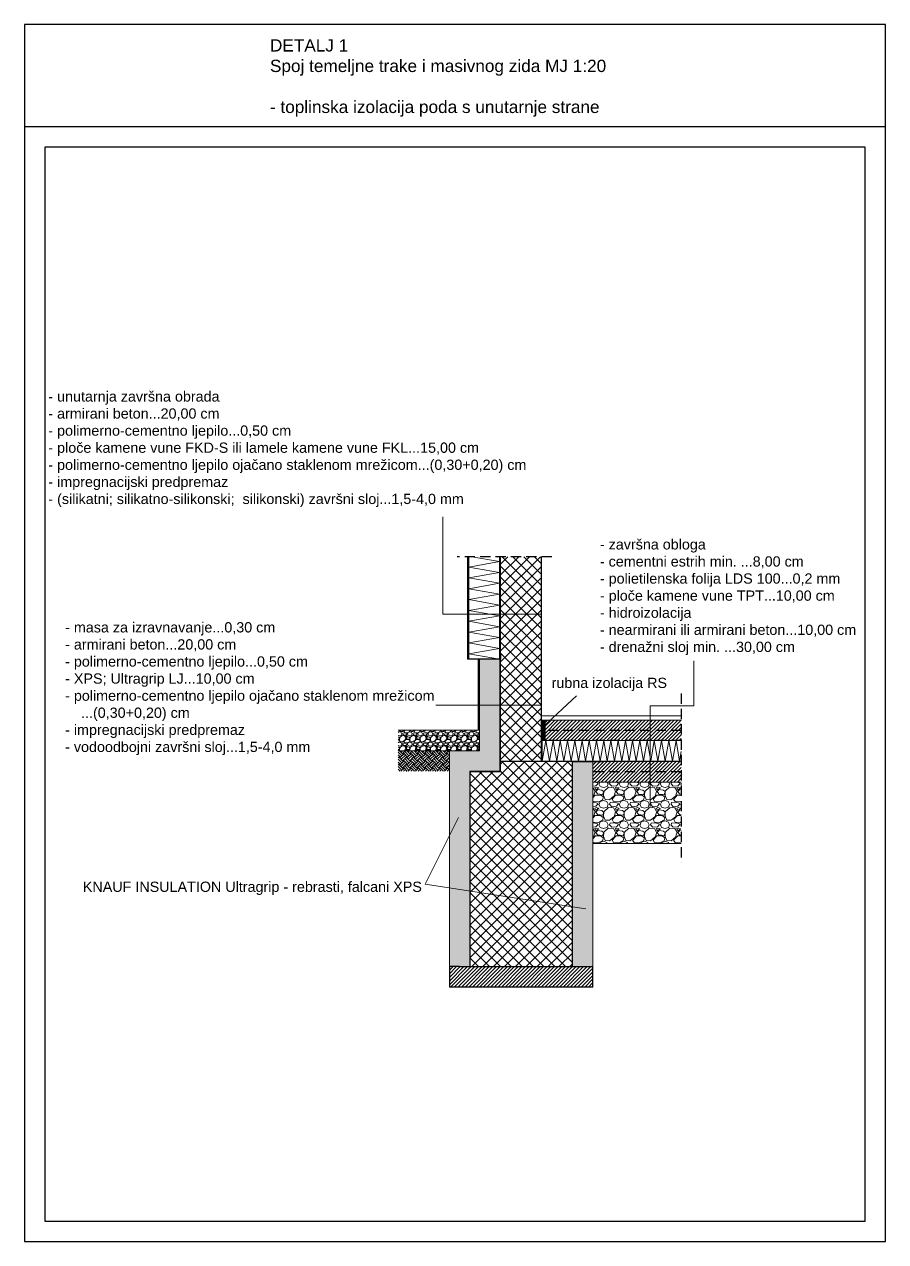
# Model space of a CAD drawing. Header units: inches. Extents: x 2845 to 78208, y 637 to 2211.
# Drawn here: x 2844.5 to 3054.5, y 637.2 to 934.2 of the extents above; entities that cross this region are included whole.
import ezdxf

# ---------------------------------------------------------------- set-up
doc = ezdxf.new("R2010")
doc.units = ezdxf.units.IN
doc.header["$MEASUREMENT"] = 0
doc.linetypes.add('DASHED', pattern=[0.75, 0.5, -0.25])
doc.linetypes.add('HIDDEN', pattern=[0.375, 0.25, -0.125])
doc.layers.add('slojevi', color=150, linetype='Continuous')
doc.styles.get("Standard").update_dxf_attribs({"font": 'arial.ttf'})
pattern_1 = [(45, (-1369.7646, -1149.369), (-0.44194174, 0.44194174), [])]
pattern_2 = [(45, (-1369.7646, -1149.369), (-1.3258252, 1.3258252), []), (135, (-1369.7646, -1149.369), (-1.3258252, -1.3258252), [])]

msp = doc.modelspace()

# ---------------------------------------------------------------- hatches: boundary and pattern name
at = {"lineweight": 0}
h = msp.add_hatch(dxfattribs=at)
h.set_pattern_fill('ANSI37', color=256, scale=15)
h.set_pattern_definition(pattern_2)
h.paths.add_polyline_path([(2970.65, 804.29), (2960.65, 804.29), (2960.65, 779.29), (2970.65, 779.29)])
at = {"lineweight": 15}
h = msp.add_hatch(dxfattribs=at)
h.set_pattern_fill('HONEY', color=30, scale=5)
h.set_pattern_definition([(0, (615.7152, 158.8708), (0.9375, 0.54126588), [0.625, -1.25]), (120, (615.7152, 158.8708), (-0.9375, 0.54126588), [0.625, -1.25]), (60, (615.7152, 158.8708), (2e-16, 1.08253175), [-1.25, 0.625])])
h.paths.add_polyline_path([(2960.5, 770.43), (2955.5, 769.55), (2955.5, 756.94), (2953.15, 756.94), (2953.15, 751.94), (2960.5, 751.94)])
h.paths.add_polyline_path([(2960.5, 779.29), (2955.5, 779.29), (2955.5, 769.55), (2960.5, 770.43)])
h.paths.add_polyline_path([(2953.15, 756.94), (2950.65, 756.94), (2948.15, 756.94), (2948.15, 716.33), (2953.15, 716.67)])
h.paths.add_polyline_path([(2953.15, 716.67), (2948.15, 716.33), (2948.15, 704.29), (2950.65, 704.29), (2953.15, 704.29)])
h.paths.add_polyline_path([(2983.15, 754.29), (2980.65, 754.29), (2978.15, 754.29), (2978.15, 718.38), (2983.15, 718.72)])
h.paths.add_polyline_path([(2983.15, 718.72), (2978.15, 718.38), (2978.15, 704.29), (2980.65, 704.29), (2983.15, 704.29)])
h = msp.add_hatch(color=256)
h.dxf.hatch_style = 1
h.paths.add_polyline_path([(2960.5, 756.79), (2960.65, 756.79), (2960.65, 759.29), (2960.5, 759.29)])
h.paths.add_polyline_path([(2960.65, 764.29), (2960.5, 764.29), (2960.5, 761.79), (2960.65, 761.79)])
h.paths.add_polyline_path([(2960.65, 769.29), (2960.5, 769.29), (2960.5, 766.79), (2960.65, 766.79)])
h.paths.add_polyline_path([(2960.65, 774.29), (2960.5, 774.29), (2960.5, 771.79), (2960.65, 771.79)])
h.paths.add_polyline_path([(2960.65, 779.29), (2960.5, 779.29), (2960.5, 776.79), (2960.65, 776.79)])
at = {"lineweight": 0}
h = msp.add_hatch(dxfattribs=at)
h.set_pattern_fill('ANSI37', color=256, scale=15)
h.set_pattern_definition(pattern_2)
h.paths.add_polyline_path([(2970.65, 765.29), (2970.65, 779.29), (2960.65, 779.29), (2960.65, 754.29), (2970.65, 754.29), (2970.65, 754.44)])
h = msp.add_hatch(color=256)
h.dxf.hatch_style = 1
h.paths.add_polyline_path([(2970.8, 764.29), (2970.65, 764.29), (2970.65, 761.79), (2970.8, 761.79)])
h.paths.add_polyline_path([(2970.8, 759.29), (2970.65, 759.29), (2970.65, 756.79), (2970.8, 756.79)])
h = msp.add_hatch(dxfattribs=at)
h.set_pattern_fill('ANSI31', color=256, scale=5)
h.set_pattern_definition(pattern_1)
h.paths.add_polyline_path([(3004.71, 764.44), (2971.4, 764.44), (2971.4, 761.86), (3004.71, 761.86)])
h.paths.add_polyline_path([(3004.71, 761.86), (2971.4, 761.86), (2971.4, 759.44), (3004.71, 759.44)])
h = msp.add_hatch(dxfattribs=at)
h.set_pattern_fill('GRAVEL', color=256, scale=2.5)
h.set_pattern_definition([(228.0128, (2930.31692, 736.05527), (-20, -22.5), [0.33634, -33.29772]), (184.96974, (2930.09192, 735.80527), (30, 2.5), [0.57717, -57.13981]), (132.51045, (2929.51692, 735.75527), (25, -27.5), [0.40697, -40.29008]), (267.2737, (2928.54192, 735.13027), (2.5, 50), [0.525595, -52.033895]), (292.83365, (2928.51692, 734.60527), (-12.5, 30), [0.51539, -51.02343]), (357.2737, (2928.71692, 734.13027), (-50, 2.5), [0.525595, -52.033895]), (37.69424, (2929.24192, 734.10527), (-32.5, -25), [0.69507, -68.81212]), (72.25533, (2929.79192, 734.53027), (17.5, 55), [0.65622, -64.965804]), (121.42957, (2929.99192, 735.15527), (-20, 32.5), [0.527375, -52.21018]), (175.23636, (2929.71692, 735.60527), (27.5, -2.5), [0.60208, -29.50191]), (222.39744, (2929.11692, 735.65527), (-30, -27.5), [0.77862, -77.08344]), (138.8141, (2931.01692, 735.10527), (-17.5, 15), [0.26575, -26.30961]), (171.46923, (2930.81692, 735.28027), (32.5, -5), [0.50559, -50.05378]), (225, (2930.317, 735.3553), (-3e-16, -2.5), [0.35355, -3.18198]), (203.1986, (2930.14192, 735.65527), (12.5, 5), [0.1904, -18.84904]), (291.8014, (2929.9669, 735.58027), (-2.5, 7.5), [0.26926, -13.19365]), (30.9638, (2930.0669, 735.33027), (7.5, 5), [0.43732, -14.14006]), (161.565, (2930.4419, 735.5553), (5, -2.5), [0.31623, -7.58947]), (16.38954, (2928.51692, 735.58027), (25, 7.5), [0.443, -43.85711]), (70.3462, (2928.94192, 735.70527), (-10, -27.5), [0.37165, -36.79352]), (293.1986, (2930.44192, 736.05527), (-5, 12.5), [0.38079, -18.65865]), (343.61046, (2930.59192, 735.70527), (-25, 7.5), [0.443, -43.85711]), (339.44395, (2928.51692, 734.03027), (-12.5, 5), [0.4272, -20.93281]), (294.77514, (2928.91692, 733.88027), (-12.5, 27.5), [0.357945, -35.43661]), (66.8014, (2930.46692, 733.55527), (5, 12.5), [0.38079, -18.65865]), (17.35402, (2930.61692, 733.90527), (-32.5, -10), [0.41908, -41.48856]), (69.44395, (2929.24192, 733.55527), (-5, -12.5), [0.2136, -21.14641]), (101.31, (2930.3169, 733.55527), (-2.5, 10), [0.12748, -12.62007]), (165.9638, (2930.2919, 733.6803), (7.5, -2.5), [0.51539, -9.79238]), (186.009, (2929.79192, 733.80527), (25, 2.5), [0.477625, -47.28481]), (303.69, (2930.0669, 735.1053), (-2.5, 5), [0.36055, -8.65332]), (353.15723, (2930.26692, 734.80527), (42.5, -5), [0.629485, -62.318907]), (60.9454, (2930.89192, 734.73027), (-10, -17.5), [0.25739, -25.48169]), (90, (2931.017, 734.9553), (-2.5, 2.5), [0.15, -2.35]), (120.25644, (2929.74192, 733.88027), (10, -17.5), [0.34731, -34.3838]), (48.0128, (2929.56692, 734.18027), (20, 22.5), [0.67268, -32.96138]), (0, (2930.017, 734.6803), (2.5, 2.5), [0.65, -1.85]), (325.30485, (2930.66692, 734.68027), (25, -17.5), [0.395285, -39.133186]), (254.0546, (2930.9919, 734.45527), (-2.5, -10), [0.364, -17.83627]), (207.64598, (2930.89192, 734.10527), (-47.5, -25), [0.59266, -58.673685]), (175.42608, (2930.36692, 733.83027), (-32.5, 2.5), [0.627, -62.072684])])
h.paths.add_polyline_path([(2955.5, 761.94), (2935.65, 761.94), (2935.65, 756.94), (2945.65, 756.94), (2950.65, 756.94), (2955.5, 756.94)])
h = msp.add_hatch(dxfattribs=at)
h.set_pattern_fill('EARTH', color=256, scale=5, angle=45)
h.set_pattern_definition([(45, (615.7152, 158.8708), (1e-16, 1.76776695), [1.25, -1.25]), (45, (615.3838, 159.2022), (1e-16, 1.76776695), [1.25, -1.25]), (45, (615.0523, 159.5337), (1e-16, 1.76776695), [1.25, -1.25]), (135, (615.0523, 159.7547), (-1.76776695, 2e-16), [1.25, -1.25]), (135, (615.3838, 160.0861), (-1.76776695, 2e-16), [1.25, -1.25]), (135, (615.7152, 160.4176), (-1.76776695, 2e-16), [1.25, -1.25])])
h.paths.add_polyline_path([(2948.15, 756.94), (2945.65, 756.94), (2935.65, 756.94), (2935.65, 751.94), (2948.15, 751.94)])
h = msp.add_hatch(color=256)
h.dxf.hatch_style = 1
h.paths.add_polyline_path([(2974.71, 754.44), (2972.3, 754.44, -0.01558), (2972.21, 754.44), (2972.21, 754.29, 0.014162), (2972.3, 754.29), (2974.71, 754.29)])
h.paths.add_polyline_path([(2979.71, 754.44), (2977.21, 754.44), (2977.21, 754.29), (2979.71, 754.29)])
h.paths.add_polyline_path([(2984.71, 754.44), (2982.21, 754.44), (2982.21, 754.29), (2984.71, 754.29)])
h = msp.add_hatch(color=256)
h.dxf.hatch_style = 1
h.paths.add_polyline_path([(2989.71, 754.29), (2989.71, 754.44), (2987.21, 754.44), (2987.21, 754.29)])
h.paths.add_polyline_path([(2992.21, 754.44), (2992.21, 754.29), (2994.71, 754.29), (2994.71, 754.44)])
h.paths.add_polyline_path([(2999.71, 754.44), (2997.21, 754.44), (2997.21, 754.29), (2999.71, 754.29)])
h.paths.add_polyline_path([(3004.71, 754.29), (3004.71, 754.44), (3002.21, 754.44), (3002.21, 754.29)])
h = msp.add_hatch(dxfattribs=at)
h.set_pattern_fill('ANSI37', color=256, scale=15)
h.set_pattern_definition([(45, (615.7152, 158.8708), (-1.3258252, 1.3258252), []), (135, (615.7152, 158.8708), (-1.3258252, -1.3258252), [])])
h.paths.add_polyline_path([(2978.15, 754.29), (2960.65, 754.29), (2960.65, 751.79), (2953.15, 751.79), (2953.15, 716.67), (2978.15, 718.38)])
h.paths.add_polyline_path([(2978.15, 718.38), (2953.15, 716.67), (2953.15, 704.29), (2978.15, 704.29)])
h = msp.add_hatch(color=256)
h.dxf.hatch_style = 1
h.paths.add_polyline_path([(2960.65, 754.29), (2960.5, 754.29), (2960.5, 751.94), (2960.5, 751.79), (2960.65, 751.79)])
h.paths.add_polyline_path([(2958.15, 751.94), (2955.65, 751.94), (2955.65, 751.79), (2958.15, 751.79)])
h = msp.add_hatch(dxfattribs=at)
h.set_pattern_fill('ANSI31', color=256, scale=5)
h.set_pattern_definition(pattern_1)
h.paths.add_polyline_path([(2997.14, 754.29), (2985.65, 754.29), (2983.15, 754.29), (2983.15, 751.79), (2997.14, 751.79)])
h.paths.add_polyline_path([(2997.14, 751.79), (2983.15, 751.79), (2983.15, 749.29), (2997.14, 749.29)])
h.paths.add_polyline_path([(3004.71, 751.79), (2997.14, 751.79), (2997.14, 749.29), (3004.71, 749.29)])
h.paths.add_polyline_path([(3004.71, 754.29), (2997.14, 754.29), (2997.14, 751.79), (3004.71, 751.79)])
h = msp.add_hatch(dxfattribs=at)
h.set_pattern_fill('GRAVEL', color=256, scale=5)
h.set_pattern_definition([(228.012788, (619.3152, 163.8708), (-40, -45), [0.67268, -66.59544]), (184.969741, (618.86521, 163.37078), (60, 5), [1.15434, -114.279624]), (132.510447, (617.7152, 163.27078), (50, -55), [0.81394, -80.580163]), (267.273689, (615.76521, 162.02078), (5, 100), [1.05119, -104.06779]), (292.833654, (615.7152, 160.97078), (-25, 60), [1.030775, -102.046866]), (357.273689, (616.11521, 160.02078), (-100, 5), [1.05119, -104.06779]), (37.6942405, (617.16521, 159.97078), (-65, -50), [1.390145, -137.624243]), (72.255328, (618.26521, 160.82078), (35, 110), [1.31244, -129.9316075]), (121.429566, (618.66521, 162.07078), (-40, 65), [1.05475, -104.420366]), (175.236358, (618.1152, 162.9708), (55, -5), [1.20416, -59.003813]), (222.397438, (616.91521, 163.07078), (-60, -55), [1.55724, -154.166875]), (138.814075, (620.7152, 161.9708), (-35, 30), [0.531505, -52.619224]), (171.469234, (620.3152, 162.32078), (65, -10), [1.011185, -100.107557]), (225, (619.3152, 162.4708), (-6e-16, -5), [0.707105, -6.363963]), (203.19859, (618.9652, 163.0708), (25, 10), [0.38079, -37.698076]), (291.80141, (618.6152, 162.9208), (-5, 15), [0.538515, -26.387309]), (30.963757, (618.8152, 162.4208), (15, 10), [0.874645, -28.280114]), (161.56505, (619.5652, 162.8708), (10, -5), [0.632455, -15.178933]), (16.38954, (615.7152, 162.92078), (50, 15), [0.886, -87.714226]), (70.346176, (616.5652, 163.1708), (-20, -55), [0.743305, -73.587039]), (293.19859, (619.5652, 163.8708), (-10, 25), [0.761575, -37.317291]), (343.61046, (619.8652, 163.17078), (-50, 15), [0.886, -87.714226]), (339.443955, (615.7152, 159.8208), (-25, 10), [0.8544, -41.865619]), (294.77514, (616.5152, 159.5208), (-25, 55), [0.71589, -70.873215]), (66.80141, (619.6152, 158.8708), (10, 25), [0.761575, -37.317291]), (17.354025, (619.9152, 159.57078), (-65, -20), [0.838155, -82.977118]), (69.443955, (617.1652, 158.8708), (-10, -25), [0.4272, -42.292819]), (101.309932, (619.3152, 158.8708), (-5, 20), [0.25495, -25.240148]), (165.963757, (619.2652, 159.1208), (15, -5), [1.030775, -19.584753]), (186.009006, (618.2652, 159.37078), (50, 5), [0.95525, -94.569616]), (303.69007, (618.8152, 161.9708), (-5, 10), [0.72111, -17.306646]), (353.157227, (619.21521, 161.37078), (85, -10), [1.25897, -124.637813]), (60.945396, (620.4652, 161.2208), (-20, -35), [0.51478, -50.963371]), (90, (620.715, 161.671), (-5, 5), [0.3, -4.7]), (120.256437, (618.1652, 159.5208), (20, -35), [0.69462, -68.7676]), (48.012788, (617.8152, 160.1208), (40, 45), [1.34536, -65.92276]), (0, (618.715, 161.121), (5, 5), [1.3, -3.7]), (325.304846, (620.0152, 161.1208), (50, -35), [0.79057, -78.2663715]), (254.054604, (620.6652, 160.6708), (-5, -20), [0.72801, -35.672539]), (207.645975, (620.46521, 159.97078), (-95, -50), [1.185325, -117.347371]), (175.426079, (619.41521, 159.42078), (-65, 5), [1.253995, -124.145367])])
h.paths.add_polyline_path([(3004.71, 734.29), (3004.71, 749.29), (2983.15, 749.29), (2983.15, 734.29)])
h = msp.add_hatch(dxfattribs=at)
h.set_pattern_fill('ANSI31', color=256, scale=5)
h.set_pattern_definition(pattern_1)
h.paths.add_polyline_path([(2983.15, 704.29), (2980.65, 704.29), (2950.65, 704.29), (2948.15, 704.29), (2948.15, 699.29), (2983.15, 699.29)])

# ---------------------------------------------------------------- linework, layer by layer
for p, q in [((2844.53, 934.18), (2844.53, 637.18)), ((3054.53, 934.18), (2844.53, 934.18)), ((3054.53, 637.18), (3054.53, 934.18)), ((3054.53, 909.18), (2844.53, 909.18)), ((2849.53, 904.18), (2849.53, 642.18)), ((3049.53, 904.18), (2849.53, 904.18)), ((3049.53, 642.18), (3049.53, 904.18)), ((2955.65, 779.29), (2953.15, 779.29)), ((2960.65, 779.29), (2955.65, 779.29)), ((2960.65, 779.29), (2960.5, 779.29)), ((2960.65, 776.79), (2960.5, 776.79)), ((2960.65, 776.79), (2960.5, 776.79)), ((2960.65, 774.29), (2960.5, 774.29)), ((2960.65, 771.79), (2960.5, 771.79)), ((2960.65, 769.29), (2960.5, 769.29)), ((2960.65, 766.79), (2960.5, 766.79)), ((2960.65, 764.29), (2960.5, 764.29)), ((2970.65, 754.29), (2970.65, 765.29)), ((2970.65, 764.29), (2970.8, 764.29)), ((2971.4, 764.44), (2971.4, 759.44)), ((2960.65, 761.79), (2960.5, 761.79)), ((2970.65, 761.79), (2970.8, 761.79)), ((2960.65, 759.29), (2960.5, 759.29)), ((2970.65, 759.29), (2970.8, 759.29)), ((2960.65, 756.79), (2960.5, 756.79)), ((2970.65, 756.79), (2970.8, 756.79)), ((2970.65, 754.29), (2970.65, 754.44)), ((2972.21, 754.44), (2972.21, 754.29)), ((2974.71, 754.44), (2974.71, 754.29)), ((2977.21, 754.44), (2977.21, 754.29)), ((2979.71, 754.44), (2979.71, 754.29)), ((2982.21, 754.44), (2982.21, 754.29)), ((2984.71, 754.44), (2984.71, 754.29)), ((2987.21, 754.44), (2987.21, 754.29)), ((2989.71, 754.44), (2989.71, 754.29)), ((2992.21, 754.44), (2992.21, 754.29)), ((2994.71, 754.44), (2994.71, 754.29)), ((2997.21, 754.44), (2997.21, 754.29)), ((2999.71, 754.44), (2999.71, 754.29)), ((3002.21, 754.44), (3002.21, 754.29)), ((2953.15, 751.94), (2953.15, 751.79)), ((2955.65, 751.94), (2955.65, 751.79)), ((2958.15, 751.94), (2958.15, 751.79)), ((2960.65, 754.29), (2960.5, 754.29)), ((2960.5, 751.94), (2960.5, 751.79)), ((2978.15, 754.29), (2985.65, 754.29)), ((2849.53, 642.18), (3049.53, 642.18)), ((2844.53, 637.18), (3054.53, 637.18))]:
    msp.add_line(p, q)
for p, q in [((2946.54, 790.26), (2946.54, 814.02)), ((2952.55, 779.29), (2952.55, 804.29)), ((2952.65, 779.29), (2952.65, 804.29)), ((2970.65, 790.26), (2946.54, 790.26)), ((2952.55, 779.29), (2952.9, 779.29)), ((2955.15, 761.94), (2955.15, 779.29)), ((2955.25, 761.94), (2955.25, 779.29)), ((2955.5, 756.94), (2955.5, 779.29)), ((2960.5, 751.94), (2960.5, 779.29)), ((3007.75, 767.9), (3007.75, 778.88)), ((2971.1, 762.83), (2979.18, 770.32)), ((2970.65, 768.11), (2944.86, 768.11)), ((2997.14, 743.34), (2997.14, 767.9)), ((2997.14, 767.9), (3007.75, 767.9)), ((2970.65, 765.44), (3004.71, 765.44)), ((2970.65, 764.44), (3004.71, 764.44)), ((2970.8, 764.44), (2970.8, 754.44)), ((2955.5, 761.94), (2935.65, 761.94)), ((2970.8, 759.44), (3004.71, 759.44)), ((2948.15, 756.94), (2935.65, 756.94)), ((2948.15, 756.94), (2948.15, 704.29)), ((2955.5, 756.94), (2948.15, 756.94)), ((2970.8, 754.44), (3004.71, 754.44)), ((2960.5, 751.94), (2953.15, 751.94)), ((2983.15, 704.29), (2983.15, 754.29)), ((2985.65, 754.29), (3004.71, 754.29)), ((2983.15, 749.29), (3004.71, 749.29)), ((2950.4, 740.7), (2942.23, 724.37)), ((2983.15, 734.29), (3004.71, 734.29)), ((2942.23, 724.37), (2981.41, 718.41))]:
    msp.add_line(p, q, dxfattribs=at)
at = {"linetype": 'DASHED', "ltscale": 5}
for p, q in [((2973.15, 804.29), (2950.05, 804.29)), ((3004.71, 770.94), (3004.71, 729.65))]:
    msp.add_line(p, q, dxfattribs=at)
at = {"color": 94, "lineweight": 15}
for p, q in [((2952.9, 779.29), (2952.9, 804.29)), ((2960.4, 779.29), (2960.4, 804.29)), ((2970.91, 764.29), (2971.3, 764.37)), ((2971.3, 764.21), (2970.91, 764.28)), ((2970.91, 764.12), (2971.3, 764.2)), ((2971.3, 764.04), (2970.91, 764.12)), ((2970.91, 763.96), (2971.3, 764.03)), ((2971.3, 763.87), (2970.91, 763.95)), ((2970.91, 763.79), (2971.3, 763.87)), ((2971.3, 763.71), (2970.91, 763.78)), ((2970.91, 763.62), (2971.3, 763.7)), ((2971.3, 763.54), (2970.91, 763.62)), ((2970.91, 763.46), (2971.3, 763.53)), ((2971.3, 763.37), (2970.91, 763.45)), ((2970.91, 763.29), (2971.3, 763.37)), ((2971.3, 764.37), (2970.98, 764.44)), ((2971.3, 763.21), (2970.91, 763.28)), ((2970.91, 763.12), (2971.3, 763.2)), ((2971.3, 763.04), (2970.91, 763.12)), ((2970.91, 762.96), (2971.3, 763.03)), ((2971.3, 762.87), (2970.91, 762.95)), ((2970.91, 762.79), (2971.3, 762.87)), ((2971.3, 762.71), (2970.91, 762.78)), ((2970.91, 762.62), (2971.3, 762.7)), ((2970.91, 762.62), (2971.3, 762.7)), ((2970.91, 762.62), (2971.3, 762.7)), ((2971.3, 762.54), (2970.91, 762.62)), ((2970.91, 762.46), (2971.3, 762.53)), ((2971.3, 762.37), (2970.91, 762.45)), ((2970.91, 762.29), (2971.3, 762.37)), ((2971.3, 762.21), (2970.91, 762.28)), ((2970.91, 762.12), (2971.3, 762.2)), ((2971.3, 762.04), (2970.91, 762.12)), ((2970.91, 761.96), (2971.3, 762.03)), ((2971.3, 761.87), (2970.91, 761.95)), ((2970.91, 761.79), (2971.3, 761.87)), ((2971.3, 761.71), (2970.91, 761.78)), ((2970.91, 761.62), (2971.3, 761.7)), ((2971.3, 761.54), (2970.91, 761.62)), ((2970.91, 761.46), (2971.3, 761.53)), ((2971.3, 761.37), (2970.91, 761.45)), ((2970.91, 761.29), (2971.3, 761.37)), ((2971.3, 761.21), (2970.91, 761.28)), ((2970.91, 761.12), (2971.3, 761.2)), ((2971.3, 761.04), (2970.91, 761.12)), ((2970.91, 760.96), (2971.3, 761.03)), ((2970.91, 760.96), (2971.3, 761.03)), ((2971.3, 760.87), (2970.91, 760.95)), ((2970.91, 760.79), (2971.3, 760.87)), ((2971.3, 760.71), (2970.91, 760.78)), ((2970.91, 760.62), (2971.3, 760.7)), ((2971.3, 760.54), (2970.91, 760.62)), ((2970.91, 760.46), (2971.3, 760.53)), ((2971.3, 760.37), (2970.91, 760.45)), ((2970.91, 760.29), (2971.3, 760.37)), ((2970.8, 754.44), (2971.68, 759.44)), ((2971.3, 760.21), (2970.91, 760.28)), ((2970.91, 760.12), (2971.3, 760.2)), ((2971.3, 760.04), (2970.91, 760.12)), ((2970.91, 759.96), (2971.3, 760.03)), ((2971.3, 759.87), (2970.91, 759.95)), ((2970.91, 759.79), (2971.3, 759.87)), ((2971.3, 759.71), (2970.91, 759.78)), ((2970.91, 759.62), (2971.3, 759.7)), ((2971.3, 759.54), (2970.91, 759.62)), ((2970.91, 759.46), (2971.3, 759.53)), ((2971.68, 759.44), (2972.56, 754.44)), ((2972.56, 754.44), (2973.45, 759.44)), ((2973.45, 759.44), (2974.33, 754.44)), ((2974.33, 754.44), (2975.21, 759.44)), ((2975.21, 759.44), (2976.09, 754.44)), ((2976.09, 754.44), (2976.97, 759.44)), ((2976.97, 759.44), (2977.85, 754.44)), ((2977.85, 754.44), (2978.74, 759.44)), ((2978.74, 759.44), (2979.62, 754.44)), ((2979.62, 754.44), (2980.5, 759.44)), ((2980.5, 759.44), (2981.38, 754.44)), ((2981.38, 754.44), (2982.26, 759.44)), ((2982.26, 759.44), (2983.14, 754.44)), ((2983.14, 754.44), (2984.03, 759.44)), ((2984.03, 759.44), (2984.91, 754.44)), ((2984.91, 754.44), (2985.79, 759.44)), ((2985.79, 759.44), (2986.67, 754.44)), ((2986.67, 754.44), (2987.55, 759.44)), ((2987.55, 759.44), (2988.43, 754.44)), ((2988.43, 754.44), (2989.32, 759.44)), ((2989.32, 759.44), (2990.2, 754.44)), ((2990.2, 754.44), (2991.08, 759.44)), ((2991.08, 759.44), (2991.96, 754.44)), ((2991.96, 754.44), (2992.84, 759.44)), ((2992.84, 759.44), (2993.72, 754.44)), ((2993.72, 754.44), (2994.61, 759.44)), ((2994.61, 759.44), (2995.49, 754.44)), ((2995.49, 754.44), (2996.37, 759.44)), ((2996.37, 759.44), (2997.25, 754.44)), ((2997.25, 754.44), (2998.13, 759.44)), ((2998.13, 759.44), (2999.01, 754.44)), ((2999.01, 754.44), (2999.9, 759.44)), ((2999.9, 759.44), (3000.78, 754.44)), ((3000.78, 754.44), (3001.66, 759.44)), ((3001.66, 759.44), (3002.54, 754.44)), ((3002.54, 754.44), (3003.42, 759.44)), ((3003.42, 759.44), (3004.3, 754.44)), ((3004.3, 754.44), (3004.71, 756.73))]:
    msp.add_line(p, q, dxfattribs=at)
at = {"lineweight": 30}
for p, q in [((2960.65, 779.29), (2960.65, 804.29)), ((2970.65, 779.29), (2970.65, 804.29)), ((2960.65, 751.79), (2960.65, 779.29)), ((2970.65, 754.29), (2970.65, 779.29)), ((2953.15, 751.79), (2953.15, 704.29)), ((2960.65, 751.79), (2953.15, 751.79)), ((2978.15, 754.29), (2960.65, 754.29)), ((2978.15, 704.29), (2978.15, 754.29)), ((2950.65, 704.29), (2948.15, 704.29)), ((2948.15, 704.29), (2948.15, 699.29)), ((2950.65, 704.29), (2980.65, 704.29)), ((2980.65, 704.29), (2983.15, 704.29)), ((2983.15, 699.29), (2983.15, 704.29)), ((2983.15, 699.29), (2948.15, 699.29))]:
    msp.add_line(p, q, dxfattribs=at)
at = {"linetype": 'HIDDEN', "lineweight": 25, "ltscale": 10}
for p, q in [((3004.71, 761.86), (2971.4, 761.86)), ((3004.71, 751.79), (2983.15, 751.79))]:
    msp.add_line(p, q, dxfattribs=at)
at = {"color": 94, "lineweight": 15}
msp.add_lwpolyline([(2960.4, 779.29), (2952.9, 780.61), (2960.4, 781.93), (2952.9, 783.25), (2960.4, 784.58), (2952.9, 785.9), (2960.4, 787.22), (2952.9, 788.54), (2960.4, 789.87), (2952.9, 791.19), (2960.4, 792.51), (2952.9, 793.83), (2960.4, 795.15), (2952.9, 796.48), (2960.4, 797.8), (2952.9, 799.12), (2960.4, 800.44), (2952.9, 801.77), (2960.4, 803.09), (2953.62, 804.29)], dxfattribs=at)
at = {"lineweight": 30}
msp.add_lwpolyline([(2960.65, 780.54), (2960.65, 779.29), (2952.9, 779.29), (2952.9, 779.95)], dxfattribs=at)
at = {"linetype": 'DASHED', "lineweight": 30, "ltscale": 5}
msp.add_lwpolyline([(3004.71, 759.44), (2971.4, 759.44), (2971.4, 764.44)], dxfattribs=at)
at = {"color": 94, "lineweight": 15}
for centre, start, end in [((2970.88, 764.37), 126.8699, 284.9809), ((2970.88, 764.2), 75.0191, 284.9809), ((2970.88, 764.04), 75.0191, 284.9809), ((2970.88, 763.87), 75.0191, 284.9809), ((2970.88, 763.7), 75.0191, 284.9809), ((2970.88, 763.54), 75.0191, 284.9809), ((2970.88, 763.37), 75.0191, 284.9809), ((2971.32, 764.45), 255.0191, 348.463), ((2971.32, 764.29), 255.0191, 104.9809), ((2971.32, 764.12), 255.0191, 104.9809), ((2971.32, 763.95), 255.0191, 104.9809), ((2971.32, 763.79), 255.0191, 104.9809), ((2971.32, 763.62), 255.0191, 104.9809), ((2971.32, 763.45), 255.0191, 104.9809), ((2971.32, 763.29), 255.0191, 104.9809), ((2970.88, 763.2), 75.0191, 284.9809), ((2970.88, 763.04), 75.0191, 284.9809), ((2970.88, 762.87), 75.0191, 284.9809), ((2970.88, 762.7), 75.0191, 284.9809), ((2970.88, 762.54), 75.0191, 284.9809), ((2970.88, 762.37), 75.0191, 284.9809), ((2970.88, 762.2), 75.0191, 284.9809), ((2970.88, 762.04), 75.0191, 284.9809), ((2970.88, 761.87), 75.0191, 284.9809), ((2970.88, 761.7), 75.0191, 284.9809), ((2970.88, 761.54), 75.0191, 284.9809), ((2970.88, 761.37), 75.0191, 284.9809), ((2970.88, 761.2), 75.0191, 284.9809), ((2970.88, 761.04), 75.0191, 284.9809), ((2970.88, 760.87), 75.0191, 284.9809), ((2970.88, 760.7), 75.0191, 284.9809), ((2970.88, 760.54), 75.0191, 284.9809), ((2970.88, 760.37), 75.0191, 284.9809), ((2971.32, 763.12), 255.0191, 104.9809), ((2971.32, 762.95), 255.0191, 104.9809), ((2971.32, 762.79), 255.0191, 104.9809), ((2971.32, 762.62), 255.0191, 104.9809), ((2971.32, 762.45), 255.0191, 104.9809), ((2971.32, 762.29), 255.0191, 104.9809), ((2971.32, 762.12), 255.0191, 104.9809), ((2971.32, 761.95), 255.0191, 104.9809), ((2971.32, 761.79), 255.0191, 104.9809), ((2971.32, 761.62), 255.0191, 104.9809), ((2971.32, 761.45), 255.0191, 104.9809), ((2971.32, 761.29), 255.0191, 104.9809), ((2971.32, 761.12), 255.0191, 104.9809), ((2971.32, 760.95), 255.0191, 104.9809), ((2971.32, 760.79), 255.0191, 104.9809), ((2971.32, 760.62), 255.0191, 104.9809), ((2971.32, 760.45), 255.0191, 104.9809), ((2971.32, 760.29), 255.0191, 104.9809), ((2970.88, 760.2), 75.0191, 284.9809), ((2970.88, 760.04), 75.0191, 284.9809), ((2970.88, 759.87), 75.0191, 284.9809), ((2970.88, 759.7), 75.0191, 284.9809), ((2970.88, 759.54), 75.0191, 284.9809), ((2971.32, 760.12), 255.0191, 104.9809), ((2971.32, 759.95), 255.0191, 104.9809), ((2971.32, 759.79), 255.0191, 104.9809), ((2971.32, 759.62), 255.0191, 104.9809), ((2971.32, 759.45), 348.463, 104.9809)]:
    msp.add_arc(centre, 0.0833, start, end, dxfattribs=at)

# ---------------------------------------------------------------- texts
at = {"insert": (2904.41, 930.55), "char_height": 3, "attachment_point": 1}
msp.add_mtext_dynamic_manual_height_columns('{\\fArial|b0|i0|c238|p34;DETALJ 1\\PSpoj temeljne trake i masivnog zida MJ 1:20\\P\\P- toplinska izolacija poda s unutarnje strane}', width=112.2703, gutter_width=1, heights=[0], dxfattribs=at)
at = {"color": 1, "insert": (2973.08, 774.77), "char_height": 2.5, "width": 34.6282, "attachment_point": 1}
msp.add_mtext('{\\C94;rubna izolacija \\fArial|b0|i0|c238|p34;RS\\C1; }', dxfattribs=at)
at = {"layer": 'slojevi', "char_height": 2.5, "attachment_point": 1}
for s, insert, width in [('{\\C7;- unutarnja završna obrada\\P- armirani beto\\fArial|b0|i0|c238|p34;n...\\fArial|b0|i0|c0|p34;20,00 cm\\P- polimerno-cementno ljepil\\fArial|b0|i0|c238|p34;o...\\fArial|b0|i0|c0|p34;0,50 cm\\P\\C94;- ploče kamene vune FKD-S ili lamele kamene vune FKL\\fArial|b0|i0|c238|p34;...\\fArial|b0|i0|c0|p34;1\\fArial|b0|i0|c238|p34;5\\fArial|b0|i0|c0|p34;,00 cm\\fArial|b0|i0|c238|p34;\\C7;  \\P\\fArial|b0|i0|c0|p34;- polimerno-cementno ljepilo ojačano staklenom mrežicom\\fArial|b0|i0|c238|p34;...\\fArial|b0|i0|c0|p34;(0,30+0,20) cm\\P- impregnacijski predpremaz\\P- (silikatni; silikatno-silikonski;  silikonski) završni sloj\\fArial|b0|i0|c238|p34;...\\fArial|b0|i0|c0|p34;1,5-4,0 mm}', (2850.38, 844.65), 132.1535), ('{\\C7;- završna obloga\\P- cementni estrih\\fArial|b0|i0|c238|p34; \\fArial|b0|i0|c0|p34;min. \\fArial|b0|i0|c238|p34;...8\\fArial|b0|i0|c0|p34;,00 cm\\P- polietilenska folija LDS 100...0,2 mm\\P\\C94;- ploče kamene vune TPT..\\fArial|b0|i0|c238|p34;.\\fArial|b0|i0|c0|p34;10,00 cm\\C7;\\P- hidroizolacija\\P- nearmirani ili armirani beton..\\fArial|b0|i0|c238|p34;.\\fArial|b0|i0|c0|p34;10,00 cm\\P- drenažni sloj min. \\fArial|b0|i0|c238|p34;...\\fArial|b0|i0|c0|p34;30,00 cm}', (2984.86, 808.56), 84.7161), ('{\\C7;- masa za izravnavanje\\fArial|b0|i0|c238|p34;...\\fArial|b0|i0|c0|p34;0,30 cm\\P- armirani beton\\fArial|b0|i0|c238|p34;...\\fArial|b0|i0|c0|p34;20,00 cm\\P- polimerno-cementno ljepilo\\fArial|b0|i0|c238|p34;...\\fArial|b0|i0|c0|p34;0,50 cm\\P\\C30;- XPS; Ultragrip LJ...10,00 cm\\P\\C7;- polimerno-cementno ljepilo ojačano staklenom mrežicom\\fArial|b0|i0|c238|p34;\\P    \\fArial|b0|i0|c0|p34;...(0,30+0,20) cm\\P- impregnacijski predpremaz\\P- vodoodbojni završni sloj..\\fArial|b0|i0|c238|p34;.\\fArial|b0|i0|c0|p34;1,5-4,0 mm}', (2854.47, 788.32), 132.1535), ('{\\C30;KNAUF INSULATION Ultragrip - rebrasti, falcani XPS}', (2858.79, 725.02), 99.3485)]:
    msp.add_mtext(s, dxfattribs=dict(at, insert=insert, width=width))

doc.saveas('drawing.dxf')
